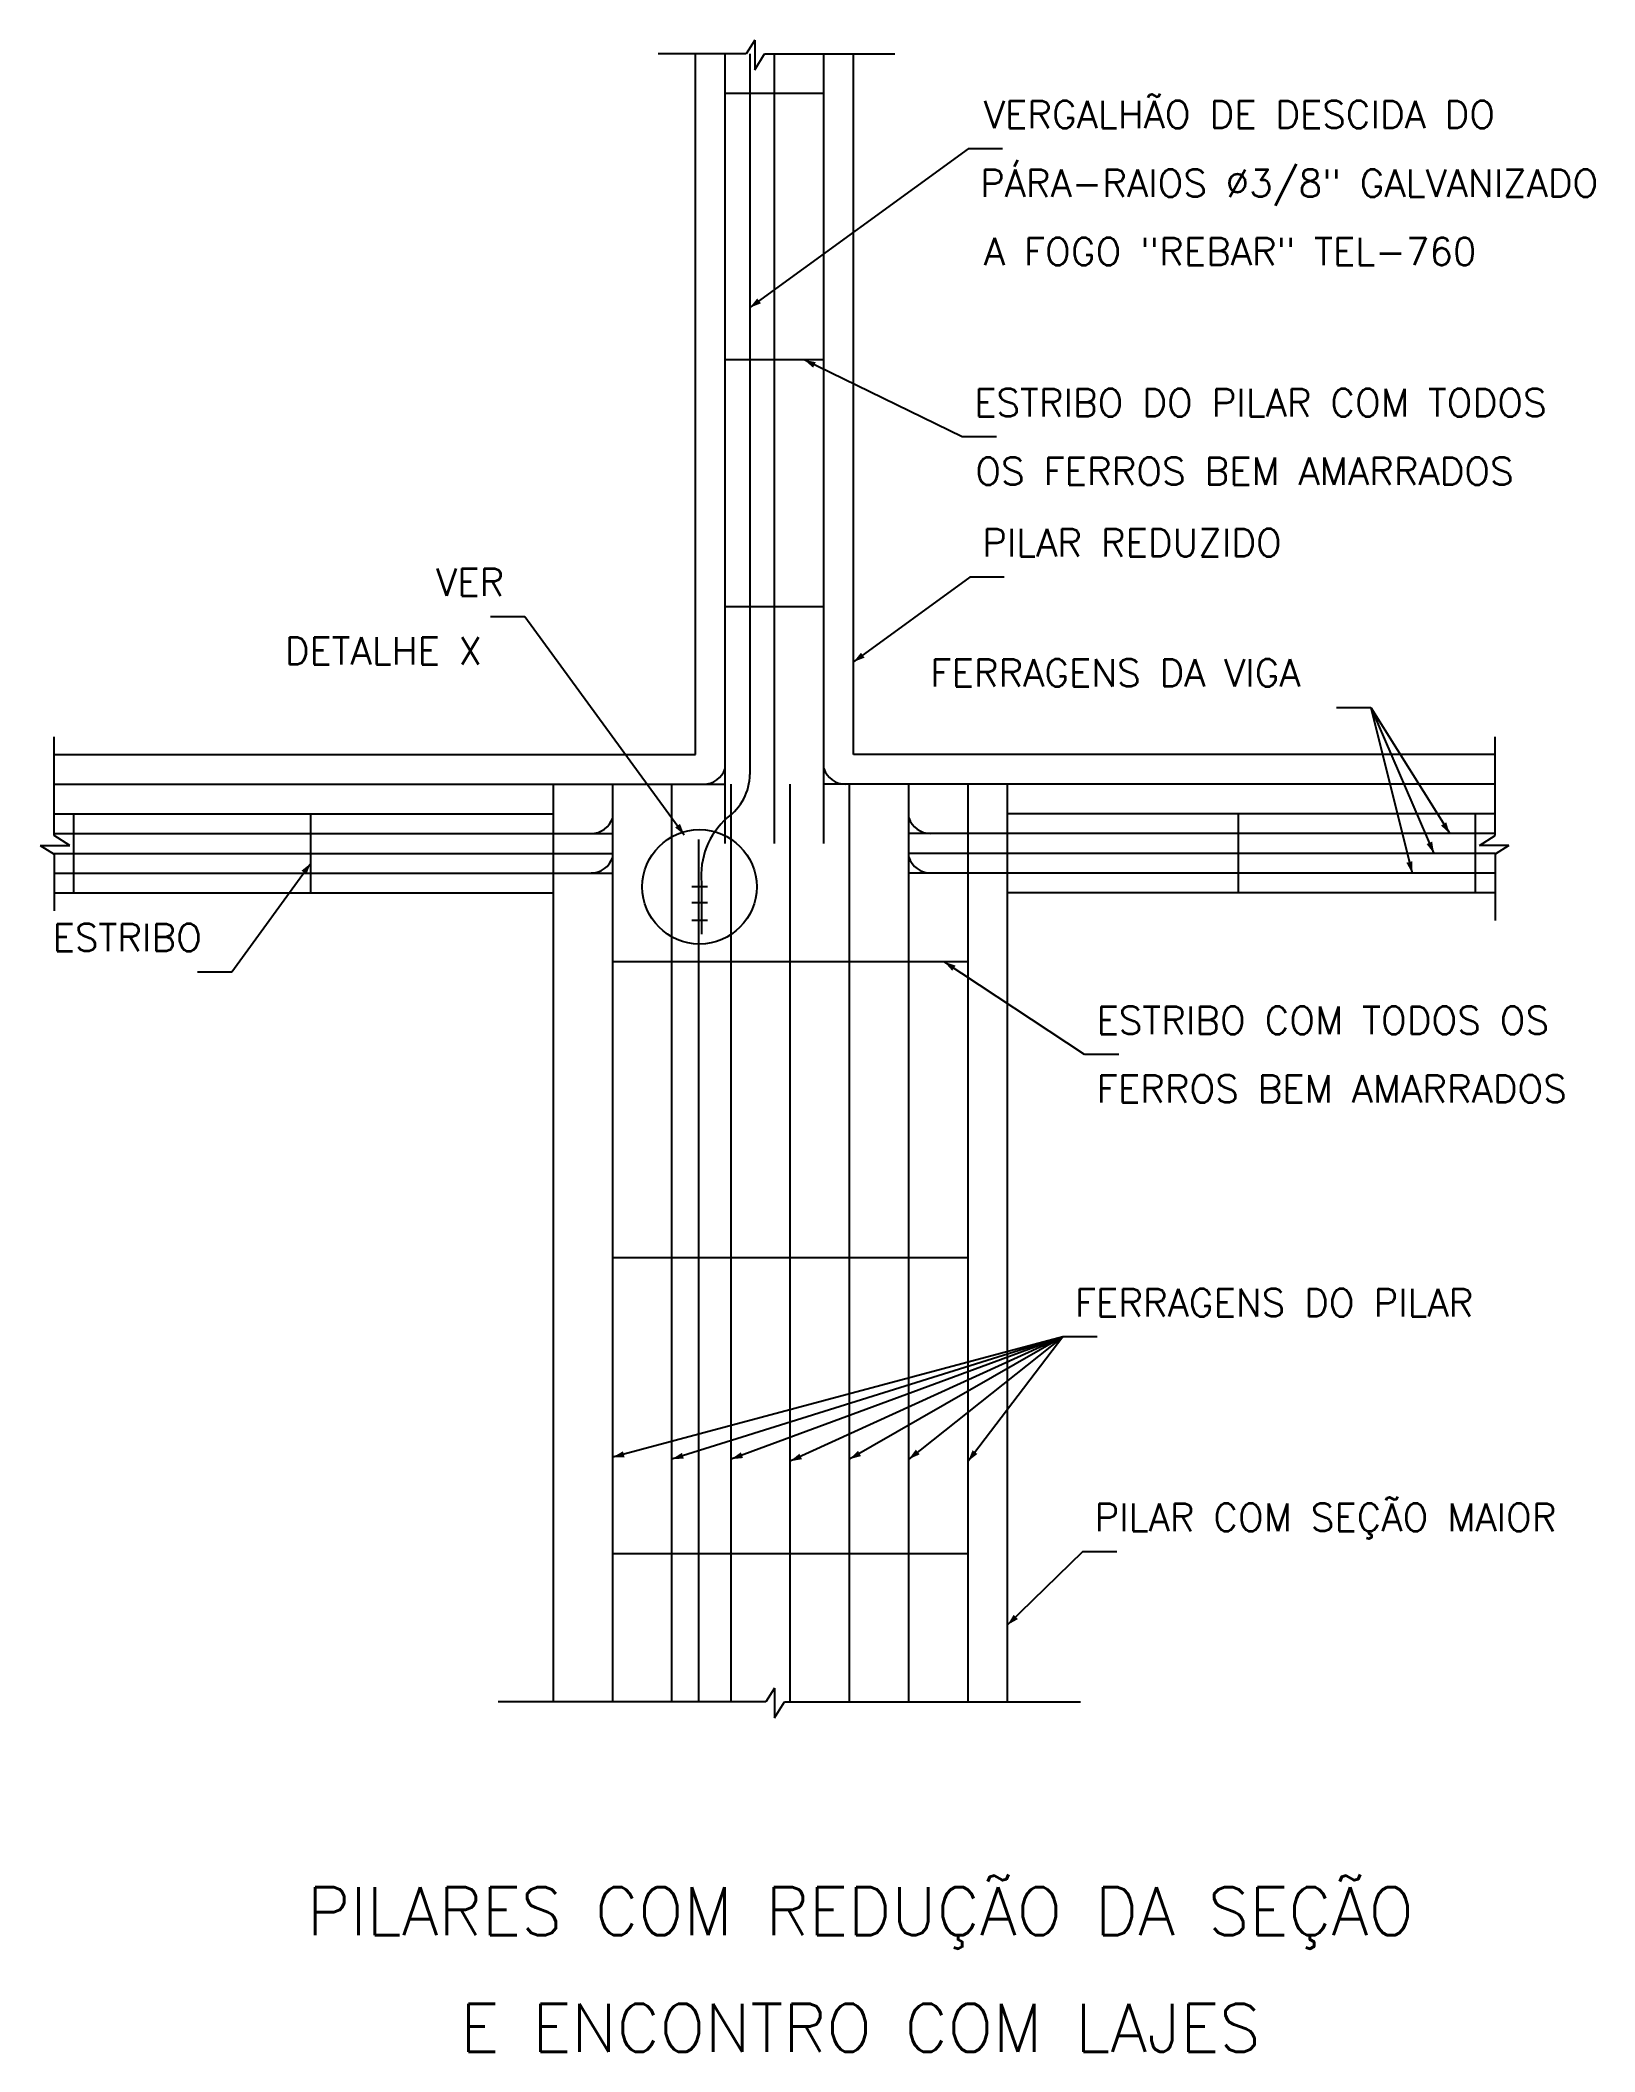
# Model space of a CAD drawing. Header units: millimetres. Extents: x -6626 to -6614.7, y -4472.7 to -4458.1.
import ezdxf
from ezdxf.enums import TextEntityAlignment as Align

# ---------------------------------------------------------------- set-up
doc = ezdxf.new("R2010")
doc.units = ezdxf.units.MM
doc.header["$LTSCALE"] = 10
doc.layers.add('INDICACOES', color=9, linetype='Continuous')
doc.layers.add('Termotécnica', color=7, linetype='Continuous')
doc.styles.add('r140', font='romans.shx')
doc.styles.add('r80', font='romans.shx')

# ---------------------------------------------------------------- blocks, each defined once
blk = doc.blocks.new('SET')
at = {"layer": 'INDICACOES', "color": 2}
blk.add_solid([(0, 0), (11.6, -3.1), (11.6, 3.1)], dxfattribs=at)

msp = doc.modelspace()

# ---------------------------------------------------------------- linework, layer by layer
at = {"layer": 'Termotécnica', "color": 1}
for p, q in [((-6620.817, -4458.053), (-6620.88, -4458.153)), ((-6620.88, -4458.153), (-6621.522, -4458.153)), ((-6620.817, -4458.269), (-6620.745, -4458.153)), ((-6620.745, -4458.153), (-6619.795, -4458.153)), ((-6625.926, -4463.853), (-6625.926, -4463.134)), ((-6615.419, -4463.853), (-6615.419, -4463.134)), ((-6625.811, -4463.925), (-6625.926, -4463.853)), ((-6615.534, -4463.925), (-6615.419, -4463.853)), ((-6626.027, -4463.925), (-6625.926, -4463.988)), ((-6625.926, -4463.988), (-6625.926, -4464.401)), ((-6615.319, -4463.925), (-6615.419, -4463.988)), ((-6615.419, -4463.988), (-6615.419, -4464.472)), ((-6620.736, -4470.172), (-6622.688, -4470.172)), ((-6620.673, -4470.071), (-6620.736, -4470.172)), ((-6620.673, -4470.287), (-6620.601, -4470.172)), ((-6620.601, -4470.172), (-6618.442, -4470.172))]:
    msp.add_line(p, q, dxfattribs=at)
at = {"layer": 'Termotécnica', "color": 3}
for p, q in [((-6621.249, -4463.263), (-6621.249, -4458.153)), ((-6621.033, -4463.911), (-6621.033, -4458.153)), ((-6620.673, -4463.911), (-6620.673, -4458.153)), ((-6620.313, -4463.911), (-6620.313, -4458.153)), ((-6620.097, -4463.263), (-6620.097, -4458.153)), ((-6620.313, -4458.441), (-6621.033, -4458.441)), ((-6620.313, -4460.384), (-6621.033, -4460.384)), ((-6620.313, -4462.184), (-6621.033, -4462.184)), ((-6625.926, -4463.263), (-6621.249, -4463.263)), ((-6615.419, -4463.263), (-6620.097, -4463.263)), ((-6625.926, -4463.479), (-6621.033, -4463.479)), ((-6622.285, -4470.172), (-6622.285, -4463.479)), ((-6621.853, -4470.172), (-6621.853, -4463.479)), ((-6621.421, -4470.172), (-6621.421, -4463.479)), ((-6620.989, -4470.172), (-6620.989, -4463.479)), ((-6620.558, -4470.172), (-6620.558, -4463.479)), ((-6615.419, -4463.479), (-6620.313, -4463.479)), ((-6620.126, -4470.172), (-6620.126, -4463.479)), ((-6619.694, -4470.172), (-6619.694, -4463.479)), ((-6619.262, -4470.172), (-6619.262, -4463.479)), ((-6618.974, -4470.172), (-6618.974, -4463.479)), ((-6625.926, -4463.695), (-6622.285, -4463.695)), ((-6625.782, -4464.271), (-6625.782, -4463.695)), ((-6624.055, -4464.271), (-6624.055, -4463.695)), ((-6615.419, -4463.695), (-6618.974, -4463.695)), ((-6617.29, -4464.271), (-6617.29, -4463.695)), ((-6615.563, -4464.271), (-6615.563, -4463.695)), ((-6625.926, -4463.839), (-6621.853, -4463.839)), ((-6615.419, -4463.839), (-6619.694, -4463.839)), ((-6625.926, -4463.983), (-6621.853, -4463.983)), ((-6615.419, -4463.983), (-6619.694, -4463.983)), ((-6625.926, -4464.127), (-6621.853, -4464.127)), ((-6615.419, -4464.127), (-6619.694, -4464.127)), ((-6625.926, -4464.271), (-6622.285, -4464.271)), ((-6615.419, -4464.271), (-6618.974, -4464.271)), ((-6619.262, -4464.774), (-6621.853, -4464.774)), ((-6619.262, -4466.933), (-6621.853, -4466.933)), ((-6619.262, -4469.092), (-6621.853, -4469.092))]:
    msp.add_line(p, q, dxfattribs=at)
at = {"layer": 'Termotécnica', "color": 6}
for p, q in [((-6620.853, -4458.153), (-6620.853, -4463.407)), ((-6621.227, -4463.882), (-6621.227, -4470.172)), ((-6621.162, -4464.227), (-6621.277, -4464.227)), ((-6621.205, -4464.199), (-6621.205, -4464.573)), ((-6621.162, -4464.343), (-6621.277, -4464.343)), ((-6621.162, -4464.472), (-6621.277, -4464.472))]:
    msp.add_line(p, q, dxfattribs=at)
at = {"layer": 'Termotécnica', "color": 2}
for p, q in [((-6619.262, -4458.844), (-6620.853, -4460.003)), ((-6619.012, -4458.844), (-6619.262, -4458.844)), ((-6619.305, -4460.946), (-6620.457, -4460.384)), ((-6619.055, -4460.946), (-6619.305, -4460.946)), ((-6619.248, -4461.968), (-6620.097, -4462.587)), ((-6618.998, -4461.968), (-6619.248, -4461.968)), ((-6622.744, -4462.255), (-6622.494, -4462.255)), ((-6622.494, -4462.255), (-6621.331, -4463.848)), ((-6616.576, -4462.918), (-6616.326, -4462.918)), ((-6616.326, -4462.918), (-6615.75, -4463.839)), ((-6616.326, -4462.918), (-6616.024, -4464.127)), ((-6616.326, -4462.918), (-6615.865, -4463.983)), ((-6624.631, -4464.846), (-6624.055, -4464.055)), ((-6624.881, -4464.846), (-6624.631, -4464.846)), ((-6618.413, -4465.451), (-6619.435, -4464.774)), ((-6618.163, -4465.451), (-6618.413, -4465.451)), ((-6618.571, -4467.509), (-6621.853, -4468.387)), ((-6618.571, -4467.509), (-6621.421, -4468.401)), ((-6618.571, -4467.509), (-6620.989, -4468.401)), ((-6618.571, -4467.509), (-6620.558, -4468.416)), ((-6618.571, -4467.509), (-6620.126, -4468.401)), ((-6618.571, -4467.509), (-6619.694, -4468.401)), ((-6618.571, -4467.509), (-6619.262, -4468.416)), ((-6618.321, -4467.509), (-6618.571, -4467.509)), ((-6618.427, -4469.078), (-6618.974, -4469.61)), ((-6618.177, -4469.078), (-6618.427, -4469.078))]:
    msp.add_line(p, q, dxfattribs=at)
at = {"layer": 'Termotécnica', "color": 1}
for points in [[(-6620.817, -4458.053), (-6620.817, -4458.269)], [(-6626.027, -4463.925), (-6625.811, -4463.925)], [(-6615.319, -4463.925), (-6615.534, -4463.925)], [(-6620.673, -4470.071), (-6620.673, -4470.287)]]:
    msp.add_lwpolyline(points, dxfattribs=at)
msp.add_circle((-6621.22, -4464.227), 0.417, dxfattribs=at)
at = {"layer": 'Termotécnica', "color": 6}
for centre, radius, start, end in [((-6621.191, -4463.313), 0.166, 270, 342.0547), ((-6621.244, -4463.404), 0.391, 305.2446, 359.5608), ((-6620.155, -4463.313), 0.166, 197.9453, 270), ((-6622.011, -4463.672), 0.166, 270, 342.0547), ((-6620.647, -4464.144), 0.561, 131.4237, 185.5735), ((-6619.536, -4463.672), 0.166, 197.9453, 270), ((-6622.011, -4463.96), 0.166, 270, 342.0547), ((-6619.536, -4463.96), 0.166, 197.9453, 270)]:
    msp.add_arc(centre, radius, start, end, dxfattribs=at)

# ---------------------------------------------------------------- block references
at = {"layer": 'Termotécnica', "color": 1, "yscale": 0.007196599065537157, "zscale": 0.007196599065517487}
for p, xscale, rotation in [((-6620.853, -4460.003), 0.007196599065564264, 36.08507304295131), ((-6620.457, -4460.384), 0.007196599065517741, 334.0107664163542), ((-6620.097, -4462.587), 0.007196599065564264, 36.08507304295131), ((-6621.331, -4463.848), 0.007196599065517454, 126.1282884619983), ((-6615.75, -4463.839), 0.007196599065557457, 122.00538320793), ((-6615.865, -4463.983), 0.007196599065480771, 113.3852210571778), ((-6624.055, -4464.055), 0.007196599065524291, 233.972626614577), ((-6616.024, -4464.127), 0.007196599065508773, 104.0362434679265), ((-6619.435, -4464.774), 0.007196599065530784, 326.4965630173477), ((-6621.853, -4468.387), 0.00719659906549065, 14.97832965060697), ((-6621.421, -4468.401), 0.007196599065497349, 17.38697217704815), ((-6620.989, -4468.401), 0.00719659906554759, 20.25646217420773), ((-6620.558, -4468.416), 0.007196599065503559, 24.5377284770217), ((-6620.126, -4468.401), 0.007196599065547444, 29.8590161650859), ((-6619.694, -4468.401), 0.007196599065540411, 38.48019824800873), ((-6619.262, -4468.416), 0.00719659906552369, 52.6960517223457), ((-6618.974, -4469.61), 0.007196599065501801, 44.23610153943862)]:
    msp.add_blockref('SET', p, dxfattribs=dict(at, xscale=xscale, rotation=rotation))

# ---------------------------------------------------------------- texts
at = {"layer": 'Termotécnica', "color": 2, "style": 'r80'}
for s, p in [('VERGALHÃO DE DESCIDA DO', (-6619.148, -4458.694)), ('PÁRA-RAIOS %%c3/8" GALVANIZADO', (-6619.175, -4459.195)), ('A FOGO "REBAR" TEL-760', (-6619.147, -4459.694)), ('ESTRIBO DO PILAR COM TODOS', (-6619.218, -4460.796)), ('OS FERROS BEM AMARRADOS', (-6619.21, -4461.296)), ('PILAR REDUZIDO', (-6619.16, -4461.817)), ('VER', (-6623.142, -4462.105)), ('DETALHE X', (-6624.245, -4462.606)), ('FERRAGENS DA VIGA', (-6619.538, -4462.766)), ('ESTRIBO', (-6625.937, -4464.696)), ('ESTRIBO COM TODOS OS', (-6618.326, -4465.301)), ('FERROS BEM AMARRADOS', (-6618.325, -4465.8)), ('FERRAGENS DO PILAR', (-6618.484, -4467.36)), ('PILAR COM SEÇÃO MAIOR', (-6618.34, -4468.925))]:
    msp.add_text(s, height=0.2, dxfattribs=at).set_placement(p)
at = {"layer": 'Termotécnica', "color": 5, "style": 'r140'}
for s, p in [('PILARES COM REDUÇÃO DA SEÇÃO', (-6620.047, -4471.977)), ('E ENCONTRO COM LAJES', (-6620.047, -4472.828))]:
    msp.add_text(s, height=0.35, dxfattribs=at).set_placement(p, align=Align.BOTTOM_CENTER)

doc.saveas('drawing.dxf')
